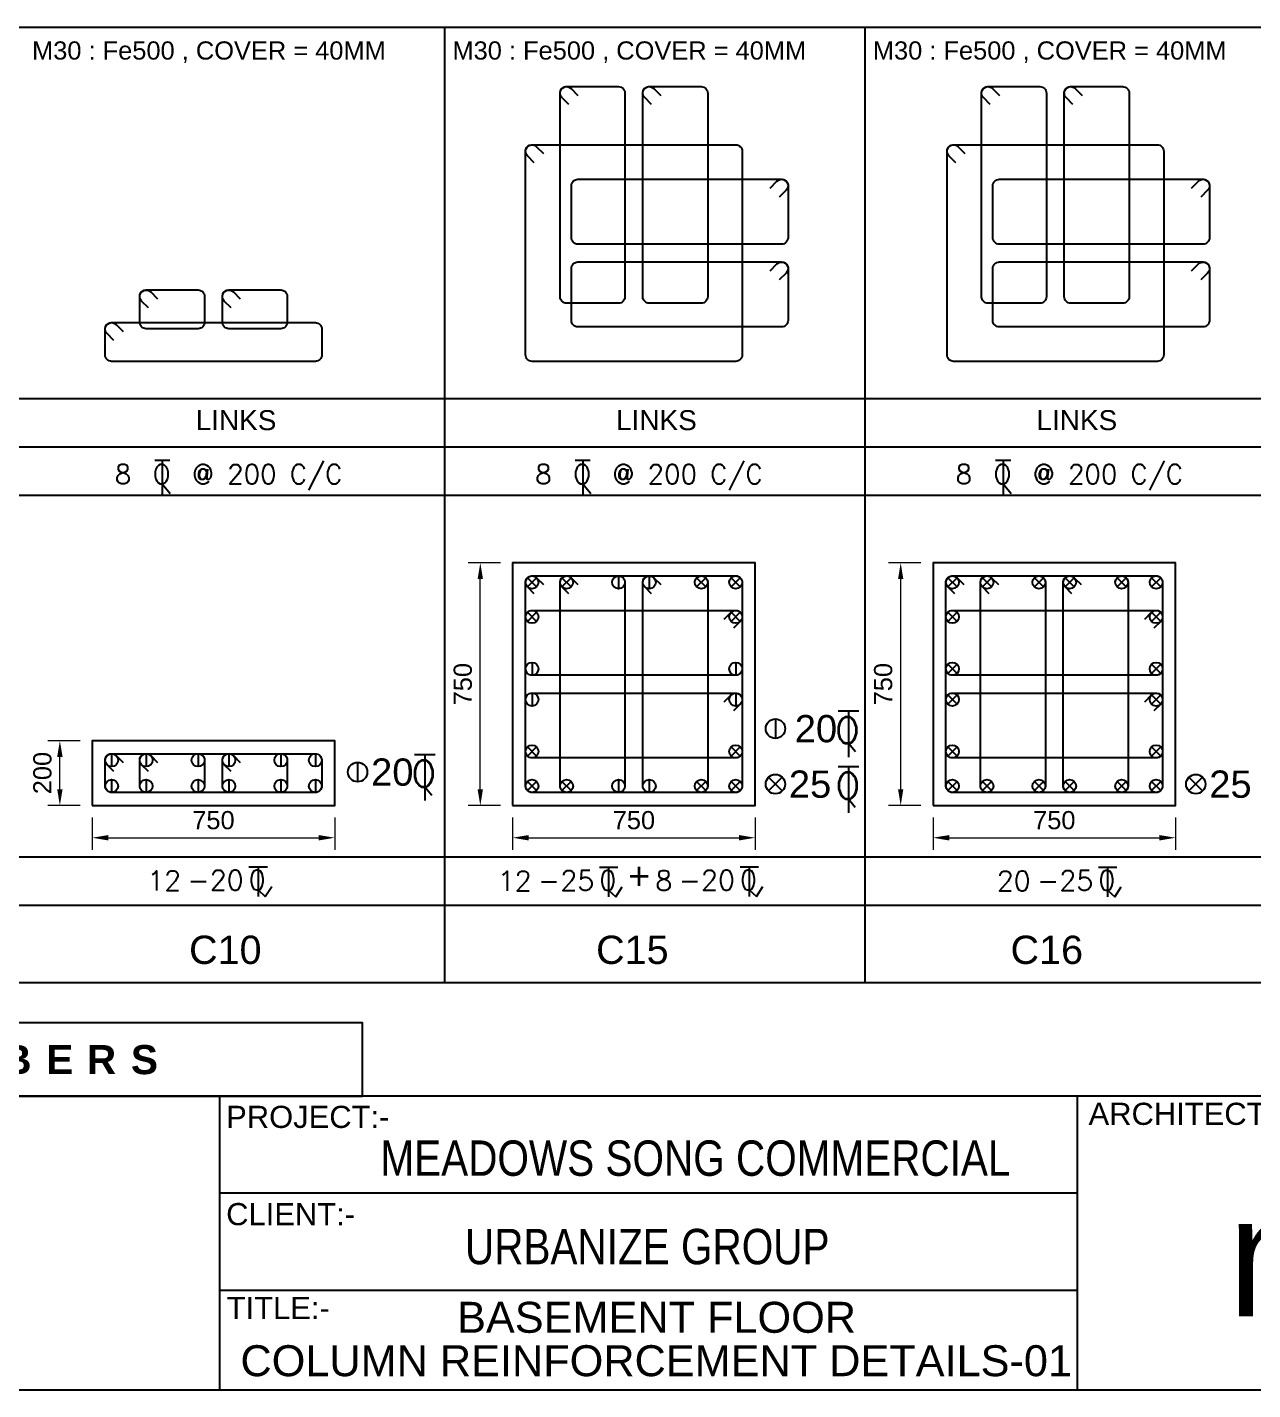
# Model space of a CAD drawing. Extents: x 1878645 to 3043969, y -1160829 to -603973.
# Drawn here: x 2252817 to 2267976, y -662794 to -645937 of the extents above; entities that cross this region are included whole.
import ezdxf
from ezdxf.enums import TextEntityAlignment as Align

# ---------------------------------------------------------------- set-up
doc = ezdxf.new("R2010")
doc.units = 0
doc.header["$LTSCALE"] = 100
doc.header["$PDMODE"] = 66
doc.layers.get('Defpoints').update_dxf_attribs({"lineweight": 0})
for name, color, linetype in [('A-ANNO-TEXT', 8, 'Continuous'), ('B-TXT', 7, 'Continuous'), ('CDIM', 3, 'Continuous'), ('COLUMN-NO', 7, 'Continuous'), ('Concrete Line', 2, 'Continuous'), ('Dim', 3, 'Continuous'), ('Link', 225, 'Continuous'), ('Reinforcement', 4, 'Continuous'), ('Schedule Border', 60, 'Continuous'), ('Schedule Header', 4, 'Continuous'), ('Schedule Line', 60, 'Continuous'), ('Text', 31, 'Continuous')]:
    doc.layers.add(name, color=color, linetype=linetype)
doc.styles.add('ARIAL', font='arial.ttf')
doc.styles.add('DIM-1', font='ARIALN.TTF')
doc.styles.add('ROMANS', font='simplex.shx', dxfattribs={"width": 0.75})
doc.styles.add('SC-COL1', font='SansSerif')
doc.styles.add('SC-COL2', font='SansSerif')
doc.styles.get("Standard").update_dxf_attribs({"font": 'verdana.ttf'})
doc.styles.add('Style-font003', font='arial.ttf')
doc.dimstyles.new('ColumnSch', dxfattribs={"dimtxt": 225, "dimasz": 200, "dimexe": 150, "dimexo": 150, "dimgap": 100, "dimtad": 1, "dimtoh": 1, "dimdec": 4, "dimlfac": 0.25, "dimzin": 0, "dimdsep": 46, "dimtxsty": 'SC-COL2', "dimcen": 0.09, "dimclrd": 8, "dimclre": 8, "dimclrt": 31, "dimadec": 0, "dimazin": 0, "dimtfac": 1, "dimtdec": 0, "dimtix": 1, "dimtofl": 0, "dimtmove": 0, "dimatfit": 3, "dimfxl": 1, "dimtolj": 1, "dimtzin": 0, "dimlwd": 0, "dimlwe": 0, "dimarcsym": 0})

# ---------------------------------------------------------------- blocks, each defined once
blk = doc.blocks.new('TOR')
at = {"color": 2}
for p, q in [((-1.08, 3.13), (0.9, 3.13)), ((-0.09, 3.13), (-0.09, -1.3)), ((-0.09, 0.04), (0.95, -1.24))]:
    blk.add_line(p, q, dxfattribs=at)
at = {"color": 2, "style": 'ROMANS'}
blk.add_text('O', height=2.5, dxfattribs=at).set_placement((-1.35, 0.04))
blk.add_attdef('TOR', text='', height=2.5, dxfattribs=at).set_placement((-4.14, 0.04), align=Align.RIGHT)
blk.add_attdef('DIST', (3.77, 0.04), '', height=2.5, dxfattribs=at)
blk = doc.blocks.new('T-V')
at = {"layer": 'B-TXT', "linetype": 'Continuous'}
for p, q in [((1348, 187), (1582, 187)), ((1465, 187), (1465, -191)), ((1465, -106), (1555, -191)), ((1555, -191), (1637, -63))]:
    blk.add_line(p, q, dxfattribs=at)
at = {"layer": 'B-TXT', "linetype": 'Continuous', "style": 'ROMANS'}
for s, p in [('-', (571, -107)), ('0', (1347, -107))]:
    blk.add_text(s, height=250, dxfattribs=at).set_placement(p)
blk.add_attdef('T', text='', height=250, dxfattribs=at).set_placement((490, -113), align=Align.RIGHT)
blk.add_attdef('V', (854, -108), '', height=250, dxfattribs=at)
blk = doc.blocks.new('*D39')
at = {"layer": 'Defpoints', "color": 0, "transparency": 16777216}
for p in [(2253220, -654764), (2253620, -654764), (2253620, -655564)]:
    blk.add_point(p, dxfattribs=at)
at = {"layer": 'Dim', "color": 8, "lineweight": 0, "transparency": 16777216}
for p, q in [((2253470, -654764), (2253070, -654764)), ((2253220, -655364), (2253220, -654964)), ((2253470, -655564), (2253070, -655564))]:
    blk.add_line(p, q, dxfattribs=at)
at = {"layer": 'Dim', "color": 8, "transparency": 16777216}
for points in [[(2253254, -654964), (2253187, -654964), (2253220, -654764)], [(2253187, -655364), (2253254, -655364), (2253220, -655564)]]:
    blk.add_solid(points, dxfattribs=at)
at = {"layer": 'Dim', "color": 31, "transparency": 16777216, "insert": (2253005, -655164), "char_height": 225, "attachment_point": 5, "rotation": 90, "style": 'SC-COL2'}
blk.add_mtext('\\A1;200', dxfattribs=at)
blk = doc.blocks.new('*D40')
at = {"layer": 'Defpoints', "color": 0, "transparency": 16777216}
for p in [(2253620, -655564), (2256620, -655564), (2256620, -655964)]:
    blk.add_point(p, dxfattribs=at)
at = {"layer": 'Dim', "color": 8, "lineweight": 0, "transparency": 16777216}
for p, q in [((2253620, -655714), (2253620, -656114)), ((2256620, -655714), (2256620, -656114)), ((2253820, -655964), (2256420, -655964))]:
    blk.add_line(p, q, dxfattribs=at)
at = {"layer": 'Dim', "color": 8, "transparency": 16777216}
for points in [[(2253820, -655931), (2253820, -655998), (2253620, -655964)], [(2256420, -655998), (2256420, -655931), (2256620, -655964)]]:
    blk.add_solid(points, dxfattribs=at)
at = {"layer": 'Dim', "color": 31, "transparency": 16777216, "insert": (2255120, -655748), "char_height": 225, "attachment_point": 5, "style": 'SC-COL2'}
blk.add_mtext('\\A1;750', dxfattribs=at)
blk = doc.blocks.new('*D41')
at = {"layer": 'Defpoints', "color": 0, "transparency": 16777216}
for p in [(2258421, -652564), (2258821, -652564), (2258821, -655564)]:
    blk.add_point(p, dxfattribs=at)
at = {"layer": 'Dim', "color": 8, "lineweight": 0, "transparency": 16777216}
for p, q in [((2258671, -652564), (2258271, -652564)), ((2258421, -655364), (2258421, -652764)), ((2258671, -655564), (2258271, -655564))]:
    blk.add_line(p, q, dxfattribs=at)
at = {"layer": 'Dim', "color": 8, "transparency": 16777216}
for points in [[(2258454, -652764), (2258387, -652764), (2258421, -652564)], [(2258387, -655364), (2258454, -655364), (2258421, -655564)]]:
    blk.add_solid(points, dxfattribs=at)
at = {"layer": 'Dim', "color": 31, "transparency": 16777216, "insert": (2258205, -654064), "char_height": 225, "attachment_point": 5, "rotation": 90, "style": 'SC-COL2'}
blk.add_mtext('\\A1;750', dxfattribs=at)
blk = doc.blocks.new('*D42')
at = {"layer": 'Defpoints', "color": 0, "transparency": 16777216}
for p in [(2258821, -655564), (2261821, -655564), (2261821, -655964)]:
    blk.add_point(p, dxfattribs=at)
at = {"layer": 'Dim', "color": 8, "lineweight": 0, "transparency": 16777216}
for p, q in [((2258821, -655714), (2258821, -656114)), ((2261821, -655714), (2261821, -656114)), ((2259021, -655964), (2261621, -655964))]:
    blk.add_line(p, q, dxfattribs=at)
at = {"layer": 'Dim', "color": 8, "transparency": 16777216}
for points in [[(2259021, -655931), (2259021, -655998), (2258821, -655964)], [(2261621, -655998), (2261621, -655931), (2261821, -655964)]]:
    blk.add_solid(points, dxfattribs=at)
at = {"layer": 'Dim', "color": 31, "transparency": 16777216, "insert": (2260321, -655748), "char_height": 225, "attachment_point": 5, "style": 'SC-COL2'}
blk.add_mtext('\\A1;750', dxfattribs=at)
blk = doc.blocks.new('*D43')
at = {"layer": 'Defpoints', "color": 0, "transparency": 16777216}
for p in [(2263621, -652564), (2264021, -652564), (2264021, -655564)]:
    blk.add_point(p, dxfattribs=at)
at = {"layer": 'Dim', "color": 8, "lineweight": 0, "transparency": 16777216}
for p, q in [((2263871, -652564), (2263471, -652564)), ((2263621, -655364), (2263621, -652764)), ((2263871, -655564), (2263471, -655564))]:
    blk.add_line(p, q, dxfattribs=at)
at = {"layer": 'Dim', "color": 8, "transparency": 16777216}
for points in [[(2263654, -652764), (2263588, -652764), (2263621, -652564)], [(2263588, -655364), (2263654, -655364), (2263621, -655564)]]:
    blk.add_solid(points, dxfattribs=at)
at = {"layer": 'Dim', "color": 31, "transparency": 16777216, "insert": (2263405, -654064), "char_height": 225, "attachment_point": 5, "rotation": 90, "style": 'SC-COL2'}
blk.add_mtext('\\A1;750', dxfattribs=at)
blk = doc.blocks.new('*D44')
at = {"layer": 'Defpoints', "color": 0, "transparency": 16777216}
for p in [(2264021, -655564), (2267021, -655564), (2267021, -655964)]:
    blk.add_point(p, dxfattribs=at)
at = {"layer": 'Dim', "color": 8, "lineweight": 0, "transparency": 16777216}
for p, q in [((2264021, -655714), (2264021, -656114)), ((2267021, -655714), (2267021, -656114)), ((2264221, -655964), (2266821, -655964))]:
    blk.add_line(p, q, dxfattribs=at)
at = {"layer": 'Dim', "color": 8, "transparency": 16777216}
for points in [[(2264221, -655931), (2264221, -655998), (2264021, -655964)], [(2266821, -655998), (2266821, -655931), (2267021, -655964)]]:
    blk.add_solid(points, dxfattribs=at)
at = {"layer": 'Dim', "color": 31, "transparency": 16777216, "insert": (2265521, -655748), "char_height": 225, "attachment_point": 5, "style": 'SC-COL2'}
blk.add_mtext('\\A1;750', dxfattribs=at)

msp = doc.modelspace()

# ---------------------------------------------------------------- linework, layer by layer
at = {"color": 2}
for p, q in [((2262848.22954, -654395.72465), (2263104.13194, -654395.72465)), ((2262976.18074, -654395.72465), (2262976.18074, -654968.08021)), ((2262976.18074, -654795.47183), (2263060.50164, -654898.93176)), ((2257607.54259, -654933.10465), (2257863.44499, -654933.10465)), ((2257735.49379, -654933.10465), (2257735.49379, -655505.46021)), ((2262847.52496, -655082.2063), (2263103.42736, -655082.2063)), ((2262975.47616, -655082.2063), (2262975.47616, -655654.56187)), ((2257735.49379, -655332.85183), (2257819.81469, -655436.31176)), ((2262975.47616, -655481.95349), (2263059.79706, -655585.41341))]:
    msp.add_line(p, q, dxfattribs=at)
for p, q in [((2281046.63242, -659160.02776), (2238257.72759, -659160.02776)), ((2255199.6003, -662793.6829), (2255199.6003, -659160.02776)), ((2265807.7708, -662793.6829), (2265807.7708, -659167.80182)), ((2265807.7708, -660363.26058), (2255199.6003, -660363.26058)), ((2265807.7708, -661566.49341), (2255199.6003, -661566.49341)), ((2237870.14693, -662793.6829), (2281046.63242, -662793.6829))]:
    msp.add_line(p, q)
at = {"layer": 'A-ANNO-TEXT', "color": 2}
msp.add_lwpolyline([(2238257.72759, -659160.02776), (2256965.30215, -659160.02776), (2256965.30215, -658255.86997), (2238257.72759, -658255.86997)], close=True, dxfattribs=at)
at = {"layer": 'Concrete Line'}
for points in [[(2258820.72206, -655564.22655), (2261820.72206, -655564.22655), (2261820.72206, -652564.22655), (2258820.72206, -652564.22655)], [(2264020.99839, -655564.22655), (2267020.99839, -655564.22655), (2267020.99839, -652564.22655), (2264020.99839, -652564.22655)], [(2253620.44573, -655564.22655), (2256620.44573, -655564.22655), (2256620.44573, -654764.22655), (2253620.44573, -654764.22655)]]:
    msp.add_lwpolyline(points, close=True, dxfattribs=at)
at = {"layer": 'Link'}
for points in [[(2259515.94995, -646892.2684), (2259431.0973, -646807.41543, -0.6681779738), (2259487.66594, -646670.84699), (2260130.65703, -646670.84699, -0.4142135624), (2260210.65703, -646750.84699), (2260210.65703, -649270.84699, -0.4142135624), (2260130.65703, -649350.84699), (2259487.66594, -649350.84699, -0.4142135624), (2259407.66594, -649270.84699), (2259407.66594, -646750.84699, -0.6681793021), (2259544.23459, -646694.27855), (2259629.08725, -646779.13152)], [(2260539.0711, -646892.2684), (2260454.21845, -646807.41543, -0.6681779738), (2260510.78709, -646670.84699), (2261153.77818, -646670.84699, -0.4142135624), (2261233.77818, -646750.84699), (2261233.77818, -649270.84699, -0.4142135624), (2261153.77818, -649350.84699), (2260510.78709, -649350.84699, -0.4142135624), (2260430.78709, -649270.84699), (2260430.78709, -646750.84699, -0.6681793021), (2260567.35574, -646694.27855), (2260652.2084, -646779.13152)], [(2264729.24565, -646892.2684), (2264644.39299, -646807.41543, -0.6681779738), (2264700.96164, -646670.84699), (2265343.95272, -646670.84699, -0.4142135624), (2265423.95272, -646750.84699), (2265423.95272, -649270.84699, -0.4142135624), (2265343.95272, -649350.84699), (2264700.96164, -649350.84699, -0.4142135624), (2264620.96164, -649270.84699), (2264620.96164, -646750.84699, -0.6681793021), (2264757.53028, -646694.27855), (2264842.38294, -646779.13152)], [(2265752.3668, -646892.2684), (2265667.51414, -646807.41543, -0.6681779738), (2265724.08279, -646670.84699), (2266367.07387, -646670.84699, -0.4142135624), (2266447.07387, -646750.84699), (2266447.07387, -649270.84699, -0.4142135624), (2266367.07387, -649350.84699), (2265724.08279, -649350.84699, -0.4142135624), (2265644.08279, -649270.84699), (2265644.08279, -646750.84699, -0.6681793021), (2265780.65143, -646694.27855), (2265865.50409, -646779.13152)], [(2259089.00607, -647612.16276), (2259004.15342, -647527.30979, -0.6681779738), (2259060.72206, -647390.74135), (2261580.72206, -647390.74135, -0.4142135624), (2261660.72206, -647470.74135), (2261660.72206, -649990.74135, -0.4142135624), (2261580.72206, -650070.74135), (2259060.72206, -650070.74135, -0.4142135624), (2258980.72206, -649990.74135), (2258980.72206, -647470.74135, -0.6681793021), (2259117.29071, -647414.17292), (2259202.14337, -647499.02588)], [(2264302.30177, -647612.16276), (2264217.44911, -647527.30979, -0.6681779738), (2264274.01776, -647390.74135), (2266794.01776, -647390.74135, -0.4142135624), (2266874.01776, -647470.74135), (2266874.01776, -649990.74135, -0.4142135624), (2266794.01776, -650070.74135), (2264274.01776, -650070.74135, -0.4142135624), (2264194.01776, -649990.74135), (2264194.01776, -647470.74135, -0.6681793021), (2264330.5864, -647414.17292), (2264415.43906, -647499.02588)], [(2262006.02601, -647925.96925), (2262090.87898, -647841.11659, -0.6681779738), (2262227.44741, -647897.68524), (2262227.44741, -648540.67632, -0.4142135624), (2262147.44741, -648620.67632), (2259627.44741, -648620.67632, -0.4142135624), (2259547.44741, -648540.67632), (2259547.44741, -647897.68524, -0.4142135624), (2259627.44741, -647817.68524), (2262147.44741, -647817.68524, -0.6681793021), (2262204.01585, -647954.25388), (2262119.16288, -648039.10654)], [(2267219.3217, -647925.96925), (2267304.17467, -647841.11659, -0.6681779738), (2267440.74311, -647897.68524), (2267440.74311, -648540.67632, -0.4142135624), (2267360.74311, -648620.67632), (2264840.74311, -648620.67632, -0.4142135624), (2264760.74311, -648540.67632), (2264760.74311, -647897.68524, -0.4142135624), (2264840.74311, -647817.68524), (2267360.74311, -647817.68524, -0.6681793021), (2267417.31155, -647954.25388), (2267332.45858, -648039.10654)], [(2262006.02601, -648949.0904), (2262090.87898, -648864.23774, -0.6681779738), (2262227.44741, -648920.80639), (2262227.44741, -649563.79747, -0.4142135624), (2262147.44741, -649643.79747), (2259627.44741, -649643.79747, -0.4142135624), (2259547.44741, -649563.79747), (2259547.44741, -648920.80639, -0.4142135624), (2259627.44741, -648840.80639), (2262147.44741, -648840.80639, -0.6681793021), (2262204.01585, -648977.37503), (2262119.16288, -649062.22769)], [(2267219.3217, -648949.0904), (2267304.17467, -648864.23774, -0.6681779738), (2267440.74311, -648920.80639), (2267440.74311, -649563.79747, -0.4142135624), (2267360.74311, -649643.79747), (2264840.74311, -649643.79747, -0.4142135624), (2264760.74311, -649563.79747), (2264760.74311, -648920.80639, -0.4142135624), (2264840.74311, -648840.80639), (2267360.74311, -648840.80639, -0.6681793021), (2267417.31155, -648977.37503), (2267332.45858, -649062.22769)], [(2254315.67363, -649408.57876), (2254230.82097, -649323.72579, -0.6681779738), (2254287.38961, -649187.15735), (2254930.3807, -649187.15735, -0.4142135624), (2255010.3807, -649267.15735), (2255010.3807, -649587.15735, -0.4142135624), (2254930.3807, -649667.15735), (2254287.38961, -649667.15735, -0.4142135624), (2254207.38961, -649587.15735), (2254207.38961, -649267.15735, -0.6681793021), (2254343.95826, -649210.58892), (2254428.81092, -649295.44188)], [(2255338.79478, -649408.57876), (2255253.94212, -649323.72579, -0.6681779738), (2255310.51076, -649187.15735), (2255953.50185, -649187.15735, -0.4142135624), (2256033.50185, -649267.15735), (2256033.50185, -649587.15735, -0.4142135624), (2255953.50185, -649667.15735), (2255310.51076, -649667.15735, -0.4142135624), (2255230.51076, -649587.15735), (2255230.51076, -649267.15735, -0.6681793021), (2255367.07941, -649210.58892), (2255451.93207, -649295.44188)], [(2253888.72975, -649812.16276), (2253803.87709, -649727.30979, -0.6681779738), (2253860.44573, -649590.74135), (2256380.44573, -649590.74135, -0.4142135624), (2256460.44573, -649670.74135), (2256460.44573, -649990.74135, -0.4142135624), (2256380.44573, -650070.74135), (2253860.44573, -650070.74135, -0.4142135624), (2253780.44573, -649990.74135), (2253780.44573, -649670.74135, -0.6681793021), (2253917.01438, -649614.17292), (2254001.86704, -649699.02588)], [(2259089.00607, -652945.64796), (2259004.15342, -652860.79499, -0.6681779738), (2259060.72206, -652724.22655), (2261580.72206, -652724.22655, -0.4142135624), (2261660.72206, -652804.22655), (2261660.72206, -655324.22655, -0.4142135624), (2261580.72206, -655404.22655), (2259060.72206, -655404.22655, -0.4142135624), (2258980.72206, -655324.22655), (2258980.72206, -652804.22655, -0.6681793021), (2259117.29071, -652747.65811), (2259202.14337, -652832.51108)], [(2259515.94995, -652945.64796), (2259431.0973, -652860.79499, -0.6681779738), (2259487.66594, -652724.22655), (2260130.65703, -652724.22655, -0.4142135624), (2260210.65703, -652804.22655), (2260210.65703, -655324.22655, -0.4142135624), (2260130.65703, -655404.22655), (2259487.66594, -655404.22655, -0.4142135624), (2259407.66594, -655324.22655), (2259407.66594, -652804.22655, -0.6681793021), (2259544.23459, -652747.65811), (2259629.08725, -652832.51108)], [(2260539.0711, -652945.64796), (2260454.21845, -652860.79499, -0.6681779738), (2260510.78709, -652724.22655), (2261153.77818, -652724.22655, -0.4142135624), (2261233.77818, -652804.22655), (2261233.77818, -655324.22655, -0.4142135624), (2261153.77818, -655404.22655), (2260510.78709, -655404.22655, -0.4142135624), (2260430.78709, -655324.22655), (2260430.78709, -652804.22655, -0.6681793021), (2260567.35574, -652747.65811), (2260652.2084, -652832.51108)], [(2264289.2824, -652945.64796), (2264204.42974, -652860.79499, -0.6681779738), (2264260.99839, -652724.22655), (2266780.99839, -652724.22655, -0.4142135624), (2266860.99839, -652804.22655), (2266860.99839, -655324.22655, -0.4142135624), (2266780.99839, -655404.22655), (2264260.99839, -655404.22655, -0.4142135624), (2264180.99839, -655324.22655), (2264180.99839, -652804.22655, -0.6681793021), (2264317.56704, -652747.65811), (2264402.41969, -652832.51108)], [(2264716.22628, -652945.64796), (2264631.37362, -652860.79499, -0.6681779738), (2264687.94227, -652724.22655), (2265330.93336, -652724.22655, -0.4142135624), (2265410.93336, -652804.22655), (2265410.93336, -655324.22655, -0.4142135624), (2265330.93336, -655404.22655), (2264687.94227, -655404.22655, -0.4142135624), (2264607.94227, -655324.22655), (2264607.94227, -652804.22655, -0.6681793021), (2264744.51092, -652747.65811), (2264829.36357, -652832.51108)], [(2265739.34743, -652945.64796), (2265654.49477, -652860.79499, -0.6681779738), (2265711.06342, -652724.22655), (2266354.05451, -652724.22655, -0.4142135624), (2266434.05451, -652804.22655), (2266434.05451, -655324.22655, -0.4142135624), (2266354.05451, -655404.22655), (2265711.06342, -655404.22655, -0.4142135624), (2265631.06342, -655324.22655), (2265631.06342, -652804.22655, -0.6681793021), (2265767.63207, -652747.65811), (2265852.48472, -652832.51108)], [(2261439.30065, -653259.45444), (2261524.15362, -653174.60178, -0.6681779738), (2261660.72206, -653231.17043), (2261660.72206, -653874.16152, -0.4142135624), (2261580.72206, -653954.16152), (2259060.72206, -653954.16152, -0.4142135624), (2258980.72206, -653874.16152), (2258980.72206, -653231.17043, -0.4142135624), (2259060.72206, -653151.17043), (2261580.72206, -653151.17043, -0.6681793021), (2261637.2905, -653287.73908), (2261552.43753, -653372.59174)], [(2266639.57698, -653259.45444), (2266724.42995, -653174.60178, -0.6681779738), (2266860.99839, -653231.17043), (2266860.99839, -653874.16152, -0.4142135624), (2266780.99839, -653954.16152), (2264260.99839, -653954.16152, -0.4142135624), (2264180.99839, -653874.16152), (2264180.99839, -653231.17043, -0.4142135624), (2264260.99839, -653151.17043), (2266780.99839, -653151.17043, -0.6681793021), (2266837.56683, -653287.73908), (2266752.71386, -653372.59174)], [(2261439.30065, -654282.57559), (2261524.15362, -654197.72293, -0.6681779738), (2261660.72206, -654254.29158), (2261660.72206, -654897.28267, -0.4142135624), (2261580.72206, -654977.28267), (2259060.72206, -654977.28267, -0.4142135624), (2258980.72206, -654897.28267), (2258980.72206, -654254.29158, -0.4142135624), (2259060.72206, -654174.29158), (2261580.72206, -654174.29158, -0.6681793021), (2261637.2905, -654310.86023), (2261552.43753, -654395.71289)], [(2266639.57698, -654282.57559), (2266724.42995, -654197.72293, -0.6681779738), (2266860.99839, -654254.29158), (2266860.99839, -654897.28267, -0.4142135624), (2266780.99839, -654977.28267), (2264260.99839, -654977.28267, -0.4142135624), (2264180.99839, -654897.28267), (2264180.99839, -654254.29158, -0.4142135624), (2264260.99839, -654174.29158), (2266780.99839, -654174.29158, -0.6681793021), (2266837.56683, -654310.86023), (2266752.71386, -654395.71289)], [(2253888.72975, -655145.64796), (2253803.87709, -655060.79499, -0.6681779738), (2253860.44573, -654924.22655), (2256380.44573, -654924.22655, -0.4142135624), (2256460.44573, -655004.22655), (2256460.44573, -655324.22655, -0.4142135624), (2256380.44573, -655404.22655), (2253860.44573, -655404.22655, -0.4142135624), (2253780.44573, -655324.22655), (2253780.44573, -655004.22655, -0.6681793021), (2253917.01438, -654947.65811), (2254001.86704, -655032.51108)], [(2254315.67363, -655145.64796), (2254230.82097, -655060.79499, -0.6681779738), (2254287.38961, -654924.22655), (2254930.3807, -654924.22655, -0.4142135624), (2255010.3807, -655004.22655), (2255010.3807, -655324.22655, -0.4142135624), (2254930.3807, -655404.22655), (2254287.38961, -655404.22655, -0.4142135624), (2254207.38961, -655324.22655), (2254207.38961, -655004.22655, -0.6681793021), (2254343.95826, -654947.65811), (2254428.81092, -655032.51108)], [(2255338.79478, -655145.64796), (2255253.94212, -655060.79499, -0.6681779738), (2255310.51076, -654924.22655), (2255953.50185, -654924.22655, -0.4142135624), (2256033.50185, -655004.22655), (2256033.50185, -655324.22655, -0.4142135624), (2255953.50185, -655404.22655), (2255310.51076, -655404.22655, -0.4142135624), (2255230.51076, -655324.22655), (2255230.51076, -655004.22655, -0.6681793021), (2255367.07941, -654947.65811), (2255451.93207, -655032.51108)]]:
    msp.add_lwpolyline(points, format="xyb", dxfattribs=at)
at = {"layer": 'Reinforcement', "color": 4}
for p, q in [((2260130.65703, -652724.22655), (2260130.65703, -652884.22655)), ((2260510.78709, -652724.22655), (2260510.78709, -652884.22655)), ((2259060.72218, -653794.16152), (2259060.72218, -653954.16152)), ((2261580.72206, -653794.16152), (2261580.72206, -653954.16152)), ((2259060.72218, -654174.29158), (2259060.72218, -654334.29158)), ((2261580.72206, -654174.29158), (2261580.72206, -654334.29158)), ((2262071.12492, -654494.52812), (2262071.12492, -654734.52812)), ((2253860.44573, -654924.22655), (2253860.44573, -655084.22655)), ((2254287.38961, -654924.22655), (2254287.38961, -655084.22655)), ((2254930.3807, -654924.22655), (2254930.3807, -655084.22655)), ((2255310.51076, -654924.22655), (2255310.51076, -655084.22655)), ((2255953.50185, -654924.22667), (2255953.50185, -655084.22667)), ((2256380.44573, -654924.22655), (2256380.44573, -655084.22655)), ((2256903.39946, -655031.90812), (2256903.39946, -655271.90812)), ((2253860.44573, -655244.22643), (2253860.44573, -655404.22643)), ((2254287.38961, -655244.22643), (2254287.38961, -655404.22643)), ((2254930.3807, -655244.22643), (2254930.3807, -655404.22643)), ((2255310.51076, -655244.22643), (2255310.51076, -655404.22643)), ((2255953.50185, -655244.22655), (2255953.50185, -655404.22655)), ((2256380.44573, -655244.22643), (2256380.44573, -655404.22643)), ((2260130.65703, -655244.22643), (2260130.65703, -655404.22643)), ((2260510.78709, -655244.22655), (2260510.78709, -655404.22655))]:
    msp.add_line(p, q, dxfattribs=at)
for points in [[(2259004.08829, -652747.72332), (2259117.2253, -652860.86033)], [(2259117.2254, -652747.59288), (2259004.08839, -652860.72989)], [(2259431.03217, -652747.72332), (2259544.16918, -652860.86033)], [(2259544.16928, -652747.59288), (2259431.03227, -652860.72989)], [(2261097.1444, -652747.72332), (2261210.28141, -652860.86033)], [(2261210.28152, -652747.59288), (2261097.14451, -652860.72989)], [(2261524.08829, -652747.72332), (2261637.2253, -652860.86033)], [(2261637.2254, -652747.59288), (2261524.08839, -652860.72989)], [(2264204.36461, -652747.72332), (2264317.50162, -652860.86033)], [(2264317.50173, -652747.59288), (2264204.36472, -652860.72989)], [(2264631.3085, -652747.72332), (2264744.4455, -652860.86033)], [(2264744.44561, -652747.59288), (2264631.3086, -652860.72989)], [(2265274.29958, -652747.72332), (2265387.43659, -652860.86033)], [(2265387.4367, -652747.59288), (2265274.29969, -652860.72989)], [(2265654.42965, -652747.72332), (2265767.56665, -652860.86033)], [(2265767.56676, -652747.59288), (2265654.42975, -652860.72989)], [(2266297.42073, -652747.72332), (2266410.55774, -652860.86033)], [(2266410.55785, -652747.59288), (2266297.42084, -652860.72989)], [(2266724.36461, -652747.72332), (2266837.50162, -652860.86033)], [(2266837.50173, -652747.59288), (2266724.36472, -652860.72989)], [(2259004.0884, -653174.6672), (2259117.22541, -653287.80421)], [(2259117.22552, -653174.53676), (2259004.08851, -653287.67377)], [(2261524.08829, -653174.6672), (2261637.2253, -653287.80421)], [(2261637.2254, -653174.53676), (2261524.08839, -653287.67377)], [(2264204.36473, -653174.6672), (2264317.50174, -653287.80421)], [(2264317.50185, -653174.53676), (2264204.36484, -653287.67377)], [(2266724.36461, -653174.6672), (2266837.50162, -653287.80421)], [(2266837.50173, -653174.53676), (2266724.36472, -653287.67377)], [(2264204.36473, -653817.65828), (2264317.50174, -653930.79529)], [(2264317.50185, -653817.52785), (2264204.36484, -653930.66486)], [(2266724.36461, -653817.65828), (2266837.50162, -653930.79529)], [(2266837.50173, -653817.52785), (2266724.36472, -653930.66486)], [(2264204.36461, -654197.78835), (2264317.50162, -654310.92536)], [(2264317.50173, -654197.65791), (2264204.36472, -654310.79492)], [(2266724.36461, -654197.78835), (2266837.50162, -654310.92536)], [(2266837.50173, -654197.65791), (2266724.36472, -654310.79492)], [(2259004.0884, -654840.77943), (2259117.22541, -654953.91644)], [(2259117.22552, -654840.649), (2259004.08851, -654953.78601)], [(2261524.08829, -654840.77943), (2261637.2253, -654953.91644)], [(2261637.2254, -654840.649), (2261524.08839, -654953.78601)], [(2264204.36473, -654840.77943), (2264317.50174, -654953.91644)], [(2264317.50185, -654840.649), (2264204.36484, -654953.78601)], [(2266724.36461, -654840.77943), (2266837.50162, -654953.91644)], [(2266837.50173, -654840.649), (2266724.36472, -654953.78601)], [(2261986.27211, -655216.15696), (2262155.97773, -655385.86258)], [(2262155.97773, -655216.15696), (2261986.27211, -655385.86258)], [(2267186.54843, -655216.15696), (2267356.25406, -655385.86258)], [(2267356.25406, -655216.15696), (2267186.54843, -655385.86258)], [(2259004.08829, -655267.7232), (2259117.2253, -655380.86021)], [(2259117.2254, -655267.59277), (2259004.08839, -655380.72978)], [(2259431.03217, -655267.7232), (2259544.16918, -655380.86021)], [(2259544.16928, -655267.59277), (2259431.03227, -655380.72978)], [(2261097.1444, -655267.72332), (2261210.28141, -655380.86033)], [(2261210.28152, -655267.59288), (2261097.14451, -655380.72989)], [(2261524.21872, -655267.72321), (2261637.35573, -655380.86022)], [(2261637.35584, -655267.59277), (2261524.21883, -655380.72978)], [(2264204.36461, -655267.7232), (2264317.50162, -655380.86021)], [(2264317.50173, -655267.59277), (2264204.36472, -655380.72978)], [(2264631.3085, -655267.7232), (2264744.4455, -655380.86021)], [(2264744.44561, -655267.59277), (2264631.3086, -655380.72978)], [(2265274.29958, -655267.7232), (2265387.43659, -655380.86021)], [(2265387.4367, -655267.59277), (2265274.29969, -655380.72978)], [(2265654.42965, -655267.7232), (2265767.56665, -655380.86021)], [(2265767.56676, -655267.59277), (2265654.42975, -655380.72978)], [(2266297.42073, -655267.72332), (2266410.55774, -655380.86033)], [(2266410.55785, -655267.59288), (2266297.42084, -655380.72989)], [(2266724.49505, -655267.72321), (2266837.63206, -655380.86022)], [(2266837.63216, -655267.59277), (2266724.49515, -655380.72978)]]:
    msp.add_lwpolyline(points, dxfattribs=at)
for centre, radius in [((2259060.72206, -652804.22655), 80), ((2259487.66594, -652804.22655), 80), ((2260130.65703, -652804.22655), 80), ((2260510.78709, -652804.22655), 80), ((2261153.77818, -652804.22655), 80), ((2261580.72206, -652804.22655), 80), ((2264260.99839, -652804.22655), 80), ((2264687.94227, -652804.22655), 80), ((2265330.93336, -652804.22655), 80), ((2265711.06342, -652804.22655), 80), ((2266354.05451, -652804.22655), 80), ((2266780.99839, -652804.22655), 80), ((2259060.72218, -653231.17043), 80), ((2261580.72206, -653231.17043), 80), ((2264260.9985, -653231.17043), 80), ((2266780.99839, -653231.17043), 80), ((2259060.72218, -653874.16152), 80), ((2261580.72206, -653874.16152), 80), ((2264260.9985, -653874.16152), 80), ((2266780.99839, -653874.16152), 80), ((2259060.72218, -654254.29158), 80), ((2261580.72206, -654254.29158), 80), ((2264260.9985, -654254.29158), 80), ((2266780.99839, -654254.29158), 80), ((2262071.12492, -654614.52812), 120), ((2259060.72218, -654897.28267), 80), ((2261580.72206, -654897.28267), 80), ((2264260.9985, -654897.28267), 80), ((2266780.99839, -654897.28267), 80), ((2253860.44573, -655004.22655), 80), ((2254287.38961, -655004.22655), 80), ((2254930.3807, -655004.22655), 80), ((2255310.51076, -655004.22655), 80), ((2255953.50185, -655004.22655), 80), ((2256380.44573, -655004.22655), 80), ((2256903.39946, -655151.90812), 120), ((2262071.12492, -655301.00977), 120), ((2267271.40125, -655301.00977), 120), ((2253860.44573, -655324.22643), 80), ((2254287.38961, -655324.22643), 80), ((2254930.3807, -655324.22643), 80), ((2255310.51076, -655324.22643), 80), ((2255953.50185, -655324.22643), 80), ((2256380.57617, -655324.22644), 80), ((2259060.72206, -655324.22643), 80), ((2259487.66594, -655324.22643), 80), ((2260130.65703, -655324.22643), 80), ((2260510.78709, -655324.22643), 80), ((2261153.77818, -655324.22643), 80), ((2261580.8525, -655324.22644), 80), ((2264260.99839, -655324.22643), 80), ((2264687.94227, -655324.22643), 80), ((2265330.93336, -655324.22643), 80), ((2265711.06342, -655324.22643), 80), ((2266354.05451, -655324.22643), 80), ((2266781.12882, -655324.22644), 80)]:
    msp.add_circle(centre, radius, dxfattribs=at)
at = {"layer": 'Schedule Border', "color": 1}
for p, q in [((2242376.03368, -645936.6887), (2278777.96797, -645936.6887)), ((2242376.03368, -657753.13987), (2263177.13899, -657753.13987)), ((2242376.03368, -657753.13987), (2278777.96797, -657753.13987))]:
    msp.add_line(p, q, dxfattribs=at)
at = {"layer": 'Schedule Border'}
msp.add_line((2242376.03368, -656800.40239), (2278777.96797, -656800.40239), dxfattribs=at)
at = {"layer": 'Schedule Line'}
for p, q in [((2257976.86266, -645936.6887), (2257976.86266, -657753.13987)), ((2263177.13899, -645936.6887), (2263177.13899, -657753.13987)), ((2242376.03368, -650527.81492), (2278777.96797, -650527.81492)), ((2242376.03368, -651127.81492), (2278777.96797, -651127.81492)), ((2242376.03368, -651727.81492), (2278777.96797, -651727.81492)), ((2242376.03368, -656200.40239), (2278777.96797, -656200.40239))]:
    msp.add_line(p, q, dxfattribs=at)

# ---------------------------------------------------------------- block references
at = {"layer": 'CDIM'}
ref = msp.add_blockref('TOR', (2254496.059, -651588.1071), dxfattribs=dict(at, xscale=94.87368000000001, yscale=94.87368000000001, zscale=94.87368000000001, rotation=359.9999999999999))
ref.add_attrib('TOR', '8', dxfattribs={"layer": '0', "color": 7, "height": 237.1842, "style": 'ROMANS'}).set_placement((2254102.83381, -651584.66942), align=Align.RIGHT)
ref.add_attrib('DIST', '@ 200 C/C ', (2254853.79254, -651584.66942), dxfattribs={"layer": '0', "color": 7, "height": 237.1842, "style": 'ROMANS'})
ref = msp.add_blockref('TOR', (2259696.33533, -651588.1071), dxfattribs=dict(at, xscale=94.87368000000001, yscale=94.87368000000001, zscale=94.87368000000001, rotation=359.9999999999999))
ref.add_attrib('TOR', '8', dxfattribs={"layer": '0', "color": 7, "height": 237.1842, "style": 'ROMANS'}).set_placement((2259303.11014, -651584.66942), align=Align.RIGHT)
ref.add_attrib('DIST', '@ 200 C/C ', (2260054.06887, -651584.66942), dxfattribs={"layer": '0', "color": 7, "height": 237.1842, "style": 'ROMANS'})
ref = msp.add_blockref('TOR', (2264896.61166, -651588.1071), dxfattribs=dict(at, xscale=94.87368000000001, yscale=94.87368000000001, zscale=94.87368000000001, rotation=359.9999999999999))
ref.add_attrib('TOR', '8', dxfattribs={"layer": '0', "color": 7, "height": 237.1842, "style": 'ROMANS'}).set_placement((2264503.38646, -651584.66942), align=Align.RIGHT)
ref.add_attrib('DIST', '@ 200 C/C ', (2265254.3452, -651584.66942), dxfattribs={"layer": '0', "color": 7, "height": 237.1842, "style": 'ROMANS'})
at = {"layer": 'Text', "xscale": 0.9766648501351476, "yscale": 0.9766648501351476, "zscale": 0.9766648501351476, "rotation": 359.9999999999999}
for p, values in [((2254241.41774, -656505.78023), {'T': '12', 'V': '20'}), ((2258577.17479, -656509.78023), {'T': '12', 'V': '25'}), ((2260317.64502, -656505.78023), {'T': '8', 'V': '20'}), ((2264750.27264, -656509.78023), {'T': '20', 'V': '25'})]:
    msp.add_blockref('T-V', p, dxfattribs=at).add_auto_attribs(values)

# ---------------------------------------------------------------- texts
at = {"color": 2, "style": 'ROMANS'}
for p in [(2262809.95864, -654795.47183), (2257569.27169, -655332.85183), (2262814.77829, -655481.95349)]:
    msp.add_text('O', height=323.433, dxfattribs=at).set_placement(p)
at = {"style": 'ARIAL'}
for s, p in [('BASEMENT FLOOR', (2258133.51155, -662088.87538)), ('COLUMN REINFORCEMENT DETAILS-01', (2255453.93813, -662626.06577))]:
    msp.add_text(s, height=383.0490953, dxfattribs=at).set_placement(p)
at = {"layer": 'A-ANNO-TEXT', "style": 'DIM-1'}
for s, p in [('MEADOWS SONG COMMERCIAL ', (2257185.398, -660146.85327)), ('URBANIZE GROUP', (2258231.39167, -661241.02972))]:
    msp.add_text(s, height=437.4, dxfattribs=at).set_placement(p)
at = {"layer": 'A-ANNO-TEXT', "color": 2, "insert": (2238549.33183, -658529.23334), "char_height": 360, "width": 18323.838892, "attachment_point": 1, "style": 'DIM-1'}
msp.add_mtext('{\\fArial|b1|i0|c0|p34;\\T1.5;NOTE:C11,C12,C13,C14 COLUMN NUMBERS DELETED}', dxfattribs=at)
at = {"layer": 'A-ANNO-TEXT', "insert": (2267668.4874, -660400.50502), "char_height": 1484.2252291, "width": 55009.0115237, "attachment_point": 1}
msp.add_mtext('\\pxql;{\\fNiagara Solid|b0|i0|c0|p82;\\C251;n\\C252;otio\\C251;n}', dxfattribs=at)
at = {"layer": 'COLUMN-NO', "style": 'Style-font003'}
for s, height, p in [('PROJECT:-', 273.844544, (2255277.35022, -659554.44344)), ('ARCHITECTS :- ', 273.8445443, (2265945.26449, -659516.7717)), ('CLIENT:-', 273.844544, (2255277.35022, -660757.67627)), ('TITLE:-', 273.844544, (2255283.69125, -661918.11038))]:
    msp.add_text(s, height=height, dxfattribs=at).set_placement(p)
at = {"layer": 'Schedule Header', "char_height": 350, "width": 7593.8332333, "attachment_point": 2, "style": 'SC-COL2'}
for s, insert in [('{\\C4;C10}', (2255266.54501, -657175.80238)), ('{\\C4;C15}', (2260301.64474, -657175.80238)), ('{\\C4;C16}', (2265428.27008, -657175.80238))]:
    msp.add_mtext(s, dxfattribs=dict(at, insert=insert))
at = {"layer": 'Text', "style": 'SC-COL1'}
for p in [(2252876.05825, -646336.6887), (2258076.33458, -646336.6887), (2263276.61091, -646336.6887)]:
    msp.add_text('M30 : Fe500 , COVER = 40MM', height=225, dxfattribs=at).set_placement(p)
for p in [(2255399.16067, -650797.81492), (2260599.43699, -650797.81492), (2265799.71332, -650797.81492)]:
    msp.add_text('LINKS', height=247.5, dxfattribs=at).set_placement(p, align=Align.MIDDLE_CENTER)
for s, p in [('20', (2262310.46154, -654614.52812)), ('20', (2257069.77459, -655151.90812)), ('25', (2262237.50004, -655301.00977)), ('25', (2267437.77637, -655301.00977)), ('+', (2260247.51903, -656436.65019))]:
    msp.add_text(s, height=337.5, dxfattribs=at).set_placement(p, align=Align.MIDDLE_LEFT)

# ---------------------------------------------------------------- dimensions: what is measured, and where the dimension line sits
at = {"layer": 'Dim'}
for p1, p2, distance, text, picture, middle in [((2258820.72206, -655564.22655), (2258820.72206, -652564.22655), 400, '750', '*D41', (2258204.827, -654064.22655)), ((2264020.99839, -655564.22655), (2264020.99839, -652564.22655), 400, '750', '*D43', (2263405.10333, -654064.22655)), ((2253620.44573, -655564.22655), (2253620.44573, -654764.22655), 400, '200', '*D39', (2253004.55067, -655164.22655)), ((2253620.44573, -655564.22655), (2256620.44573, -655564.22655), -400, '750', '*D40', (2255120.44573, -655748.33149)), ((2258820.72206, -655564.22655), (2261820.72206, -655564.22655), -400, '750', '*D42', (2260320.72206, -655748.33149)), ((2264020.99839, -655564.22655), (2267020.99839, -655564.22655), -400, '750', '*D44', (2265520.99839, -655748.33149))]:
    dim = msp.add_aligned_dim(p1=p1, p2=p2, distance=distance, text=text, dimstyle='ColumnSch', override={"dimtxsty": 'SC-COL2', "dimtofl": 1}, dxfattribs=at)
    dim.commit()
    dim.dimension.update_dxf_attribs({"geometry": picture, "text_midpoint": middle})

doc.saveas('drawing.dxf')
